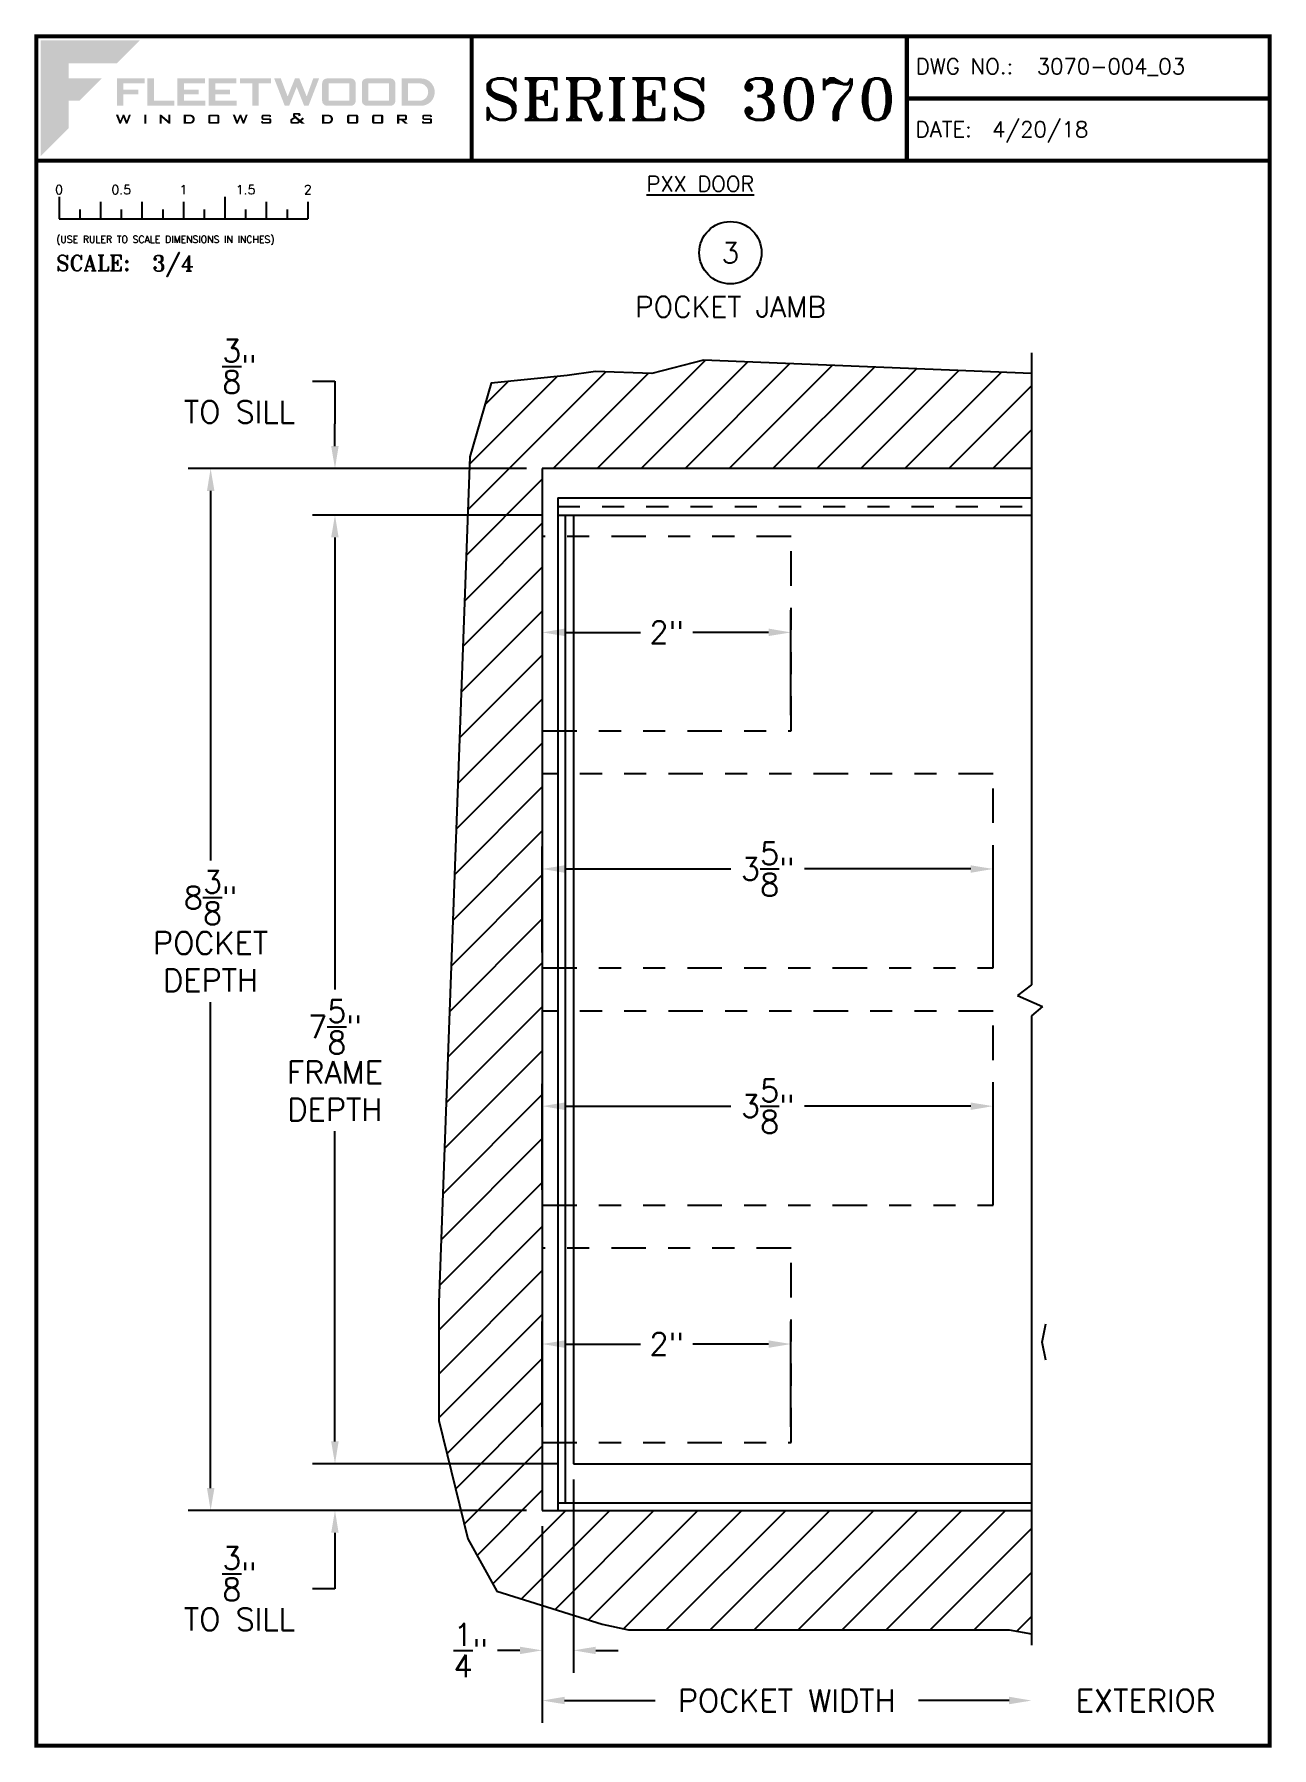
# Paper-space layout 'DETAIL 3' of a CAD drawing. Extents: x 0.3 to 7.8, y 0.1 to 10.4.
# The model-space entities are those that its viewports show. They can reach past a viewport. Long polylines and large blocks are cut down to what shows.
import ezdxf
from ezdxf.enums import TextEntityAlignment as Align

# ---------------------------------------------------------------- set-up
doc = ezdxf.new("R2010")
doc.units = 0
doc.header["$LTSCALE"] = 0.25
doc.header["$MEASUREMENT"] = 0
doc.linetypes.add('HIDDEN', pattern=[0.375, 0.25, -0.125])
doc.linetypes.add('PHANTOM2', pattern=[1.25, 0.625, -0.125, 0.125, -0.125, 0.125, -0.125])
doc.layers.get('0').update_dxf_attribs({"linetype": 'CONTINUOUS'})
doc.layers.get('DEFPOINTS').update_dxf_attribs({"color": 1, "linetype": 'CONTINUOUS'})
for name, color, linetype in [('ALUM-RED', 1, 'CONTINUOUS'), ('DIM', 7, 'CONTINUOUS'), ('MISC', 7, 'CONTINUOUS'), ('POCKET-CLOSER', 1, 'CONTINUOUS'), ('SILL-PAN', 7, 'CONTINUOUS'), ('TEXT', 7, 'CONTINUOUS'), ('TITLE_BLOCK', 7, 'CONTINUOUS')]:
    doc.layers.add(name, color=color, linetype=linetype)
doc.layers.add('VP', color=40, linetype='CONTINUOUS', plot=False)
doc.layers.get('VP').off()
doc.styles.add('ROMANS', font='romans')
doc.styles.add('ROMANT', font='romant')
doc.styles.add('SIMPLEX-094', font='simplex.shx', dxfattribs={"height": 0.094})
doc.styles.get("Standard").update_dxf_attribs({"font": 'simplex.shx'})
doc.dimstyles.new('FULL SCALE', dxfattribs={"dimscale": 0.75, "dimtxt": 0.18, "dimasz": 0.18, "dimexe": 0.18, "dimexo": 0.125, "dimgap": 0.09, "dimtad": 0, "dimtih": 1, "dimtoh": 1, "dimdec": 4, "dimzin": 0, "dimdsep": 46, "dimlunit": 4, "dimtxsty": 'Standard', "dimcen": 0.09, "dimadec": 0, "dimazin": 0, "dimtfac": 1, "dimtdec": 4, "dimtofl": 0, "dimtmove": 0, "dimatfit": 3, "dimfxl": 0, "dimtolj": 1, "dimtzin": 0, "dimarcsym": 0})
doc.dimstyles.new('THREE-QUARTER SCALE', dxfattribs={"dimscale": 0.75, "dimtxt": 0.18, "dimasz": 0.18, "dimexe": 0.18, "dimexo": 0.125, "dimgap": 0.09, "dimtad": 0, "dimtih": 1, "dimtoh": 1, "dimdec": 4, "dimlfac": 1.333, "dimzin": 0, "dimdsep": 46, "dimlunit": 4, "dimtxsty": 'Standard', "dimcen": 0.09, "dimadec": 0, "dimazin": 0, "dimtfac": 1, "dimtdec": 4, "dimtofl": 0, "dimtmove": 0, "dimatfit": 3, "dimfxl": 0, "dimtolj": 1, "dimtzin": 0, "dimarcsym": 0})

# ---------------------------------------------------------------- blocks, each defined once
blk = doc.blocks.new('*D44')
at = {"layer": 'DEFPOINTS', "color": 0}
for p in [(3.364, 7.83), (1.364, 1.544), (3.364, 1.544)]:
    blk.add_point(p, dxfattribs=at)
at = {"layer": 'TEXT', "color": 0, "lineweight": -2}
for p, q in [((3.27, 7.83), (1.229, 7.83)), ((1.364, 7.695), (1.364, 5.466)), ((1.364, 1.679), (1.364, 4.611)), ((3.27, 1.544), (1.229, 1.544))]:
    blk.add_line(p, q, dxfattribs=at)
at = {"layer": 'TEXT', "color": 0}
for points in [[(1.342, 7.695), (1.387, 7.695), (1.364, 7.83)], [(1.342, 1.679), (1.387, 1.679), (1.364, 1.544)]]:
    blk.add_solid(points, dxfattribs=at)
at = {"layer": 'TEXT', "color": 0, "insert": (1.364, 5.039), "char_height": 0.135, "attachment_point": 5}
blk.add_mtext('\\A1;8{\\H1.000000x;\\S3/8;}"\\PPOCKET\\PDEPTH', dxfattribs=at)
blk = doc.blocks.new('*D45')
at = {"layer": 'DEFPOINTS', "color": 0}
for p in [(2.114, 7.83), (3.364, 7.83), (3.458, 7.549)]:
    blk.add_point(p, dxfattribs=at)
at = {"layer": 'TEXT', "color": 0, "lineweight": -2}
for p, q in [((1.979, 8.356), (2.114, 8.356)), ((2.114, 8.356), (2.114, 8.1)), ((2.114, 7.965), (2.114, 8.1)), ((3.27, 7.83), (1.979, 7.83)), ((3.364, 7.549), (1.979, 7.549)), ((2.114, 7.414), (2.114, 7.279))]:
    blk.add_line(p, q, dxfattribs=at)
at = {"layer": 'TEXT', "color": 0}
for points in [[(2.091, 7.965), (2.136, 7.965), (2.114, 7.83)], [(2.091, 7.414), (2.136, 7.414), (2.114, 7.549)]]:
    blk.add_solid(points, dxfattribs=at)
at = {"layer": 'TEXT', "color": 0, "insert": (1.538, 8.356), "char_height": 0.135, "attachment_point": 5}
blk.add_mtext('\\A1;{\\H1.000000x;\\S3/8;}"\\PTO SILL', dxfattribs=at)
blk = doc.blocks.new('*D46')
at = {"layer": 'DEFPOINTS', "color": 0}
for p in [(2.114, 1.825), (3.551, 1.825), (3.364, 1.544)]:
    blk.add_point(p, dxfattribs=at)
at = {"layer": 'TEXT', "color": 0, "lineweight": -2}
for p, q in [((2.114, 1.96), (2.114, 2.095)), ((3.458, 1.825), (1.979, 1.825)), ((3.27, 1.544), (1.979, 1.544)), ((2.114, 1.409), (2.114, 1.072)), ((2.114, 1.072), (1.979, 1.072))]:
    blk.add_line(p, q, dxfattribs=at)
at = {"layer": 'TEXT', "color": 0}
for points in [[(2.091, 1.96), (2.136, 1.96), (2.114, 1.825)], [(2.091, 1.409), (2.136, 1.409), (2.114, 1.544)]]:
    blk.add_solid(points, dxfattribs=at)
at = {"layer": 'TEXT', "color": 0, "insert": (1.538, 1.072), "char_height": 0.135, "attachment_point": 5}
blk.add_mtext('\\A1;{\\H1.000000x;\\S3/8;}"\\PTO SILL', dxfattribs=at)
blk = doc.blocks.new('*D47')
at = {"layer": 'DEFPOINTS', "color": 0}
for p in [(3.364, 3.983), (3.364, 3.385), (6.083, 3.385)]:
    blk.add_point(p, dxfattribs=at)
at = {"layer": 'TEXT', "color": 0, "lineweight": -2}
for p, q in [((3.364, 3.479), (3.364, 4.118)), ((6.083, 3.479), (6.083, 4.118)), ((3.499, 3.983), (4.502, 3.983)), ((5.948, 3.983), (4.945, 3.983))]:
    blk.add_line(p, q, dxfattribs=at)
at = {"layer": 'TEXT', "color": 0}
for points in [[(3.499, 4.005), (3.499, 3.96), (3.364, 3.983)], [(5.948, 4.005), (5.948, 3.96), (6.083, 3.983)]]:
    blk.add_solid(points, dxfattribs=at)
at = {"layer": 'TEXT', "color": 0, "insert": (4.724, 3.983), "char_height": 0.135, "attachment_point": 5}
blk.add_mtext('\\A1;3{\\H1.000000x;\\S5/8;}"', dxfattribs=at)
blk = doc.blocks.new('*D48')
at = {"layer": 'DEFPOINTS', "color": 0}
for p in [(3.364, 7.83), (3.364, 6.841), (4.864, 6.247)]:
    blk.add_point(p, dxfattribs=at)
at = {"layer": 'TEXT', "color": 0, "lineweight": -2}
for p, q in [((3.364, 7.736), (3.364, 6.706)), ((4.864, 6.341), (4.864, 6.976)), ((3.499, 6.841), (3.957, 6.841)), ((4.729, 6.841), (4.272, 6.841))]:
    blk.add_line(p, q, dxfattribs=at)
at = {"layer": 'TEXT', "color": 0}
for points in [[(3.499, 6.864), (3.499, 6.819), (3.364, 6.841)], [(4.729, 6.864), (4.729, 6.819), (4.864, 6.841)]]:
    blk.add_solid(points, dxfattribs=at)
at = {"layer": 'TEXT', "color": 0, "insert": (4.114, 6.841), "char_height": 0.135, "attachment_point": 5}
blk.add_mtext('\\A1;2"', dxfattribs=at)
blk = doc.blocks.new('Fleetwood_Logo_6-10-15')
h = blk.add_hatch(color=154)
h.dxf.hatch_style = 1
h.paths.add_polyline_path([(0.2526, -0.0017), (0.0019, -0.0017), (0.0019, -0.2942), (0.0725, -0.2236), (0.0725, -0.1535), (0.1007, -0.1535), (0.1567, -0.0976), (0.0725, -0.0976), (0.0725, -0.0596), (0.1946, -0.0596)])
h = blk.add_hatch(color=251)
h.dxf.hatch_style = 1
h.paths.add_polyline_path([(0.2487, -0.1256), (0.2112, -0.1256), (0.2112, -0.1102), (0.2647, -0.1102), (0.2647, -0.0976), (0.1946, -0.0976), (0.1946, -0.1667), (0.2112, -0.1667), (0.2112, -0.1377), (0.2487, -0.1377)])
h = blk.add_hatch(color=251)
h.dxf.hatch_style = 1
h.paths.add_polyline_path([(0.2886, -0.0976), (0.272, -0.0976), (0.272, -0.1667), (0.3401, -0.1667), (0.3401, -0.1535), (0.2886, -0.1535)])
h = blk.add_hatch(color=251)
h.dxf.hatch_style = 1
h.paths.add_polyline_path([(0.4175, -0.0976), (0.3474, -0.0976), (0.3474, -0.1667), (0.4185, -0.1667), (0.4185, -0.1534), (0.364, -0.1534), (0.364, -0.1377), (0.4015, -0.1377), (0.4015, -0.1256), (0.364, -0.1256), (0.364, -0.1102), (0.4175, -0.1102)])
h = blk.add_hatch(color=251)
h.dxf.hatch_style = 1
h.paths.add_polyline_path([(0.4965, -0.0976), (0.4264, -0.0976), (0.4264, -0.1667), (0.4975, -0.1667), (0.4975, -0.1534), (0.443, -0.1534), (0.443, -0.1377), (0.4804, -0.1377), (0.4804, -0.1256), (0.443, -0.1256), (0.443, -0.1102), (0.4965, -0.1102)])
h = blk.add_hatch(color=251)
h.dxf.hatch_style = 1
h.paths.add_polyline_path([(0.5842, -0.0976), (0.5054, -0.0976), (0.5054, -0.1102), (0.5365, -0.1102), (0.5365, -0.1667), (0.5531, -0.1667), (0.5531, -0.1102), (0.5842, -0.1102)])
h = blk.add_hatch(color=251)
h.dxf.hatch_style = 1
h.paths.add_polyline_path([(0.6089, -0.0976), (0.5921, -0.0976), (0.6188, -0.1667), (0.63, -0.1667), (0.6489, -0.1192), (0.6679, -0.1667), (0.6789, -0.1667), (0.7056, -0.0976), (0.6908, -0.0976), (0.6742, -0.1433), (0.6558, -0.0976), (0.6446, -0.0976), (0.6261, -0.1433)])
h = blk.add_hatch(color=251)
h.dxf.hatch_style = 1
h.paths.add_polyline_path([(0.7853, -0.0976), (0.726, -0.0976, 0.414214), (0.7133, -0.1102), (0.7133, -0.154, 0.414214), (0.726, -0.1667), (0.7853, -0.1667, 0.414214), (0.798, -0.154), (0.798, -0.1102, 0.414214)])
h.paths.add_polyline_path([(0.7819, -0.1102), (0.7819, -0.154), (0.7294, -0.154), (0.7294, -0.1102)], flags=16)
h = blk.add_hatch(color=251)
h.dxf.hatch_style = 1
h.paths.add_polyline_path([(0.8856, -0.0976), (0.8262, -0.0976, 0.414214), (0.8136, -0.1102), (0.8136, -0.154, 0.414214), (0.8262, -0.1667), (0.8856, -0.1667, 0.414214), (0.8982, -0.154), (0.8982, -0.1102, 0.414214)])
h.paths.add_polyline_path([(0.8822, -0.1102), (0.8822, -0.154), (0.8296, -0.154), (0.8296, -0.1102)], flags=16)
h = blk.add_hatch(color=251)
h.dxf.hatch_style = 1
h.paths.add_polyline_path([(0.9632, -0.0976), (0.914, -0.0976), (0.914, -0.1667), (0.9632, -0.1667, 1)])
h.paths.add_polyline_path([(0.9301, -0.1102), (0.9593, -0.1102, -1), (0.9593, -0.154), (0.9301, -0.154)], flags=16)
h = blk.add_hatch(color=7)
h.dxf.hatch_style = 1
h.paths.add_polyline_path([(0.2301, -0.1891), (0.2251, -0.1891), (0.2196, -0.2043), (0.2134, -0.1891), (0.2097, -0.1891), (0.2035, -0.2043), (0.1978, -0.1891), (0.1922, -0.1891), (0.2011, -0.2121), (0.2048, -0.2121), (0.2112, -0.1963), (0.2175, -0.2121), (0.2212, -0.2121)])
h = blk.add_hatch(color=7)
h.dxf.hatch_style = 1
h.paths.add_polyline_path([(0.2691, -0.1891), (0.2637, -0.1891), (0.2637, -0.2118), (0.2637, -0.2121), (0.2691, -0.2121)])
h = blk.add_hatch(color=7)
h.dxf.hatch_style = 1
h.paths.add_polyline_path([(0.3077, -0.1964), (0.3259, -0.2121), (0.3298, -0.2121), (0.3298, -0.1891), (0.325, -0.1891), (0.325, -0.2047), (0.3067, -0.1891), (0.3029, -0.1891), (0.3029, -0.2121), (0.3077, -0.2121)])
h = blk.add_hatch(color=7)
h.dxf.hatch_style = 1
h.paths.add_polyline_path([(0.3801, -0.1891), (0.3637, -0.1891), (0.3637, -0.2121), (0.3801, -0.2121, 1)])
h.paths.add_polyline_path([(0.3691, -0.2079), (0.3691, -0.1933), (0.3788, -0.1933, -1), (0.3788, -0.2079)], flags=16)
h = blk.add_hatch(color=7)
h.dxf.hatch_style = 1
h.paths.add_polyline_path([(0.4537, -0.2079), (0.4537, -0.1933, 0.414214), (0.4495, -0.1891), (0.4297, -0.1891, 0.414214), (0.4255, -0.1933), (0.4255, -0.2079, 0.414214), (0.4297, -0.2121), (0.4495, -0.2121, 0.414214)])
h.paths.add_polyline_path([(0.4308, -0.2079), (0.4308, -0.1933), (0.4484, -0.1933), (0.4484, -0.2079)], flags=16)
h = blk.add_hatch(color=7)
h.dxf.hatch_style = 1
h.paths.add_polyline_path([(0.5253, -0.1891), (0.5203, -0.1891), (0.5148, -0.2043), (0.5087, -0.1891), (0.5049, -0.1891), (0.4988, -0.2043), (0.493, -0.1891), (0.4874, -0.1891), (0.4963, -0.2121), (0.5001, -0.2121), (0.5064, -0.1963), (0.5127, -0.2121), (0.5164, -0.2121)])
h = blk.add_hatch(color=7)
h.dxf.hatch_style = 1
h.paths.add_polyline_path([(0.5801, -0.1891), (0.5643, -0.1891, 0.414214), (0.56, -0.1933), (0.56, -0.1981, 0.414214), (0.5643, -0.2024), (0.58, -0.2024), (0.58, -0.2078), (0.5637, -0.2078), (0.5637, -0.2052), (0.5591, -0.2062), (0.5591, -0.2078, 0.414214), (0.5634, -0.2121), (0.5805, -0.2121, 0.414214), (0.5848, -0.2078), (0.5848, -0.2024, 0.414214), (0.5805, -0.1982), (0.5648, -0.1982), (0.5648, -0.193), (0.5798, -0.193), (0.5798, -0.1958), (0.5843, -0.1948), (0.5843, -0.1933, 0.414214)])
h = blk.add_hatch(color=7)
h.dxf.hatch_style = 1
h.paths.add_polyline_path([(0.645, -0.1913, -0.222262), (0.6447, -0.1906), (0.6447, -0.1892), (0.6535, -0.1892), (0.6535, -0.193), (0.6587, -0.1918), (0.6587, -0.189, 0.414214), (0.6544, -0.1847), (0.6437, -0.1847, 0.414214), (0.6394, -0.189), (0.6394, -0.1922, 0.222262), (0.6407, -0.1948), (0.6415, -0.1955), (0.6345, -0.1998, 0.260684), (0.6329, -0.2027), (0.6329, -0.2078, 0.414214), (0.6372, -0.2121), (0.6514, -0.2121, 0.17577), (0.6536, -0.2113), (0.657, -0.2085), (0.6614, -0.2121), (0.6699, -0.2121), (0.6613, -0.2049), (0.6676, -0.1997), (0.6637, -0.1964), (0.6574, -0.2017)])
h.paths.add_polyline_path([(0.6532, -0.2052), (0.6509, -0.2072, -0.17577), (0.6502, -0.2074), (0.6382, -0.2074), (0.6382, -0.2033, -0.260684), (0.6387, -0.2025), (0.6451, -0.1985)], flags=16)
h = blk.add_hatch(color=7)
h.dxf.hatch_style = 1
h.paths.add_polyline_path([(0.7294, -0.1891), (0.713, -0.1891), (0.713, -0.2121), (0.7294, -0.2121, 1)])
h.paths.add_polyline_path([(0.7184, -0.2079), (0.7184, -0.1933), (0.7281, -0.1933, -1), (0.7281, -0.2079)], flags=16)
h = blk.add_hatch(color=7)
h.dxf.hatch_style = 1
h.paths.add_polyline_path([(0.8045, -0.2079), (0.8045, -0.1933, 0.414214), (0.8003, -0.1891), (0.7805, -0.1891, 0.414214), (0.7763, -0.1933), (0.7763, -0.2079, 0.414214), (0.7805, -0.2121), (0.8003, -0.2121, 0.414214)])
h.paths.add_polyline_path([(0.7816, -0.2079), (0.7816, -0.1933), (0.7992, -0.1933), (0.7992, -0.2079)], flags=16)
h = blk.add_hatch(color=7)
h.dxf.hatch_style = 1
h.paths.add_polyline_path([(0.8678, -0.2079), (0.8678, -0.1933, 0.414214), (0.8636, -0.1891), (0.8438, -0.1891, 0.414214), (0.8396, -0.1933), (0.8396, -0.2079, 0.414214), (0.8438, -0.2121), (0.8636, -0.2121, 0.414214)])
h.paths.add_polyline_path([(0.8449, -0.2079), (0.8449, -0.1933), (0.8624, -0.1933), (0.8624, -0.2079)], flags=16)
h = blk.add_hatch(color=7)
h.dxf.hatch_style = 1
h.paths.add_polyline_path([(0.9277, -0.1993), (0.9277, -0.1933, 0.414214), (0.9235, -0.1891), (0.9028, -0.1891), (0.9028, -0.2121), (0.9082, -0.2121), (0.9082, -0.2035), (0.9131, -0.2035), (0.9224, -0.2121), (0.9303, -0.2121), (0.9197, -0.2035), (0.9235, -0.2035, 0.414214)])
h.paths.add_polyline_path([(0.9082, -0.1993), (0.9082, -0.1933), (0.9214, -0.1933, -0.414214), (0.9224, -0.1943), (0.9224, -0.1983, -0.414214), (0.9214, -0.1993)], flags=16)
h = blk.add_hatch(color=7)
h.dxf.hatch_style = 1
h.paths.add_polyline_path([(0.9867, -0.1982), (0.971, -0.1982), (0.971, -0.193), (0.9859, -0.193), (0.9859, -0.1958), (0.9905, -0.1948), (0.9905, -0.1933, 0.414214), (0.9863, -0.1891), (0.9705, -0.1891, 0.414214), (0.9662, -0.1933), (0.9662, -0.1981, 0.414214), (0.9705, -0.2024), (0.9862, -0.2024), (0.9862, -0.2078), (0.9699, -0.2078), (0.9699, -0.2052), (0.9653, -0.2062), (0.9653, -0.2078, 0.414214), (0.9696, -0.2121), (0.9867, -0.2121, 0.414214), (0.991, -0.2078), (0.991, -0.2024, 0.414214)])
blk = doc.blocks.new('A-SIZE_P')
at = {"const_width": 0.025}
blk.add_lwpolyline([(0.313, 0.125), (7.751, 0.125), (7.751, 10.437), (0.313, 10.437)], close=True, dxfattribs=at)
for points in [[(2.938, 10.437), (2.938, 9.687)], [(5.563, 10.437), (5.563, 9.687)], [(5.563, 10.062), (7.751, 10.062)], [(0.313, 9.687), (7.751, 9.687)]]:
    blk.add_lwpolyline(points, dxfattribs=at)
at = {"xscale": 2.387023416083395, "yscale": 2.387023416083395, "zscale": 2.387023416083395}
blk.add_blockref('Fleetwood_Logo_6-10-15', (0.334, 10.416), dxfattribs=at)
for s, style, p in [('DWG NO.:', 'SIMPLEX-094', (5.617, 10.209)), ('DATE:', 'SIMPLEX-094', (5.616, 9.829)), ('SCALE:', 'ROMANT', (0.433, 9.022))]:
    blk.add_text(s, height=0.094, dxfattribs=dict(style=style)).set_placement(p)
for tag, p, style in [('DWG_NO', (6.346, 10.209), 'SIMPLEX-094'), ('DATE', (6.077, 9.829), 'SIMPLEX-094'), ('SCALE', (1.011, 9.02), 'ROMANT')]:
    blk.add_attdef(tag, p, '', height=0.094, dxfattribs=dict(style=style))
for tag, height, style, width, p, p2 in [('DWG_NO_F', 0.094, 'SIMPLEX-094', 1.745692, (6.347, 10.209), (7.683, 10.209)), ('PRODUCT', 0.25, 'ROMANT', 1.390728, (3.001, 9.934), (5.5, 9.934))]:
    blk.add_attdef(tag, text='', height=height, dxfattribs=dict(style=style, width=width)).set_placement(p, p2, align=Align.FIT)
blk = doc.blocks.new('Three Quarter')
for p, q in [((0.137, -0.219), (0.137, -0.35)), ((0.262, -0.294), (0.262, -0.35)), ((0.387, -0.249), (0.387, -0.35)), ((0.512, -0.294), (0.512, -0.35)), ((0.637, -0.249), (0.637, -0.35)), ((0.762, -0.294), (0.762, -0.35)), ((0.887, -0.249), (0.887, -0.35)), ((1.012, -0.294), (1.012, -0.35)), ((1.137, -0.219), (1.137, -0.35)), ((1.262, -0.294), (1.262, -0.35)), ((1.387, -0.249), (1.387, -0.35)), ((1.512, -0.294), (1.512, -0.35)), ((1.637, -0.249), (1.637, -0.35)), ((0.137, -0.35), (1.637, -0.35))]:
    blk.add_line(p, q)
for s, p in [('0', (0.137, -0.219)), ('0.5', (0.512, -0.219)), ('1', (0.887, -0.219)), ('1.5', (1.262, -0.219)), ('2', (1.637, -0.219))]:
    blk.add_text(s, height=0.055).set_placement(p, align=Align.BOTTOM_CENTER)
at = {"style": 'ROMANS'}
blk.add_text('(USE RULER TO SCALE DIMENSIONS IN INCHES)', height=0.04115, dxfattribs=at).set_placement((0.12, -0.495))
blk = doc.blocks.new('*D79')
at = {"layer": 'DEFPOINTS', "color": 0}
for p in [(3.364, 5.414), (3.364, 4.816), (6.083, 4.816)]:
    blk.add_point(p, dxfattribs=at)
at = {"layer": 'TEXT', "color": 0, "lineweight": -2}
for p, q in [((3.364, 4.91), (3.364, 5.549)), ((6.083, 4.91), (6.083, 5.549)), ((3.499, 5.414), (4.502, 5.414)), ((5.948, 5.414), (4.945, 5.414))]:
    blk.add_line(p, q, dxfattribs=at)
at = {"layer": 'TEXT', "color": 0}
for points in [[(3.499, 5.436), (3.499, 5.391), (3.364, 5.414)], [(5.948, 5.436), (5.948, 5.391), (6.083, 5.414)]]:
    blk.add_solid(points, dxfattribs=at)
at = {"layer": 'TEXT', "color": 0, "insert": (4.724, 5.414), "char_height": 0.135, "attachment_point": 5}
blk.add_mtext('\\A1;3{\\H1x;\\S5/8;}"', dxfattribs=at)
blk = doc.blocks.new('*D80')
at = {"layer": 'DEFPOINTS', "color": 0}
for p in [(3.364, 2.548), (3.364, 1.954), (4.864, 1.954)]:
    blk.add_point(p, dxfattribs=at)
at = {"layer": 'TEXT', "color": 0, "lineweight": -2}
for p, q in [((3.364, 2.048), (3.364, 2.683)), ((4.864, 2.048), (4.864, 2.683)), ((3.499, 2.548), (3.957, 2.548)), ((4.729, 2.548), (4.272, 2.548))]:
    blk.add_line(p, q, dxfattribs=at)
at = {"layer": 'TEXT', "color": 0}
for points in [[(3.499, 2.57), (3.499, 2.525), (3.364, 2.548)], [(4.729, 2.57), (4.729, 2.525), (4.864, 2.548)]]:
    blk.add_solid(points, dxfattribs=at)
at = {"layer": 'TEXT', "color": 0, "insert": (4.114, 2.548), "char_height": 0.135, "attachment_point": 5}
blk.add_mtext('\\A1;2"', dxfattribs=at)
blk = doc.blocks.new('*D81')
at = {"layer": 'DEFPOINTS', "color": 0}
for p in [(3.458, 7.549), (2.114, 1.825), (3.552, 1.825)]:
    blk.add_point(p, dxfattribs=at)
at = {"layer": 'TEXT', "color": 0, "lineweight": -2}
for p, q in [((3.364, 7.549), (1.979, 7.549)), ((2.114, 7.414), (2.114, 4.687)), ((2.114, 1.96), (2.114, 3.832)), ((3.458, 1.825), (1.979, 1.825))]:
    blk.add_line(p, q, dxfattribs=at)
at = {"layer": 'TEXT', "color": 0}
for points in [[(2.091, 7.414), (2.136, 7.414), (2.114, 7.549)], [(2.091, 1.96), (2.136, 1.96), (2.114, 1.825)]]:
    blk.add_solid(points, dxfattribs=at)
at = {"layer": 'TEXT', "color": 0, "insert": (2.114, 4.259), "char_height": 0.135, "attachment_point": 5}
blk.add_mtext('\\A1;7{\\H1.000000x;\\S5/8;}"\\PFRAME\\PDEPTH', dxfattribs=at)
blk = doc.blocks.new('sectball')
blk.add_circle((0, 0), 0.125)
blk.add_attdef('NO', text='', height=0.062).set_placement((0, 0), align=Align.MIDDLE_CENTER)
for tag, p in [('LINE1', (0, -0.2588)), ('LINE2', (0, -0.3864)), ('LINE3', (0, -0.5214))]:
    blk.add_attdef(tag, text='', height=0.078).set_placement(p, align=Align.CENTER)
blk = doc.blocks.new('*D86')
at = {"layer": 'DEFPOINTS', "color": 0}
for p in [(3.552, 1.825), (3.364, 1.544), (3.364, 0.7)]:
    blk.add_point(p, dxfattribs=at)
at = {"layer": 'TEXT', "color": 0, "lineweight": -2}
for p, q in [((3.552, 1.731), (3.552, 0.565)), ((3.364, 1.45), (3.364, 0.565)), ((3.229, 0.7), (3.094, 0.7)), ((3.687, 0.7), (3.822, 0.7))]:
    blk.add_line(p, q, dxfattribs=at)
at = {"layer": 'TEXT', "color": 0}
for points in [[(3.229, 0.722), (3.229, 0.677), (3.364, 0.7)], [(3.687, 0.722), (3.687, 0.677), (3.552, 0.7)]]:
    blk.add_solid(points, dxfattribs=at)
at = {"layer": 'TEXT', "color": 0, "insert": (2.933, 0.7), "char_height": 0.135, "attachment_point": 5}
blk.add_mtext('\\A1;{\\H1.000000x;\\S1/4;}"', dxfattribs=at)
blk = doc.blocks.new('*D92')
at = {"layer": 'DEFPOINTS', "color": 0}
for p in [(3.364, 1.544), (6.315, 0.732), (6.315, 0.397)]:
    blk.add_point(p, dxfattribs=at)
at = {"layer": 'TITLE_BLOCK', "color": 0, "lineweight": -2}
for p, q in [((3.364, 1.45), (3.364, 0.262)), ((3.499, 0.397), (4.046, 0.397)), ((6.18, 0.397), (5.633, 0.397))]:
    blk.add_line(p, q, dxfattribs=at)
at = {"layer": 'TITLE_BLOCK', "color": 0}
for points in [[(3.499, 0.42), (3.499, 0.375), (3.364, 0.397)], [(6.18, 0.42), (6.18, 0.375), (6.315, 0.397)]]:
    blk.add_solid(points, dxfattribs=at)
at = {"layer": 'TITLE_BLOCK', "color": 0, "insert": (4.839, 0.397), "char_height": 0.135, "attachment_point": 5}
blk.add_mtext('\\A1;POCKET WIDTH', dxfattribs=at)

msp = doc.modelspace()

# ---------------------------------------------------------------- hatches: boundary and pattern name
at = {"layer": 'MISC'}
h = msp.add_hatch(dxfattribs=at)
h.set_pattern_fill('ANSI31', color=256, scale=2, style=0)
h.paths.add_polyline_path([(-9.991, 3.5), (-10.241, -3.302), (-10.241, -4.252), (-10.007, -5.203), (-9.773, -5.624), (-8.926, -5.889), (-8.714, -5.936), (-5.653, -5.936), (-5.474, -5.967), (-5.474, -4.975), (-9.408, -4.975), (-9.408, 3.407), (-5.474, 3.407), (-5.474, 4.17), (-8.113, 4.279), (-8.527, 4.17), (-8.979, 4.186), (-9.207, 4.155), (-9.82, 4.092)])

# ---------------------------------------------------------------- linework, layer by layer
at = {"layer": 'ALUM-RED'}
msp.add_lwpolyline([(-4.753, -4.255, -1), (-4.753, -2.985)], format="xyb", close=True, dxfattribs=at)
at = {"layer": 'MISC'}
for p, q in [((-5.474, 4.337), (-5.474, -0.746)), ((-5.474, 3.407), (-9.408, 3.407)), ((-9.408, 3.407), (-9.408, -4.975)), ((-9.158, 3.032), (-9.158, -4.6)), ((-5.474, -0.746), (-5.588, -0.831)), ((-5.237, -0.746), (-5.351, -0.831)), ((-5.588, -0.831), (-5.385, -0.922)), ((-5.385, -0.922), (-5.474, -0.996)), ((-5.351, -0.831), (-5.148, -0.922)), ((-5.474, -0.996), (-5.474, -6.058)), ((-9.158, -4.6), (-5.474, -4.6)), ((-9.408, -4.975), (-5.474, -4.975))]:
    msp.add_line(p, q, dxfattribs=at)
msp.add_lwpolyline([(-5.474, 4.17), (-8.113, 4.279), (-8.527, 4.17), (-8.979, 4.186), (-9.207, 4.155), (-9.82, 4.092), (-9.991, 3.5), (-10.241, -3.302), (-10.241, -4.252), (-10.007, -5.203), (-9.773, -5.624), (-8.926, -5.889), (-8.714, -5.936), (-5.653, -5.936), (-5.474, -5.967)], dxfattribs=at)
at = {"layer": 'POCKET-CLOSER', "linetype": 'PHANTOM2'}
for points in [[(-9.408, 1.297), (-7.408, 1.297), (-7.408, 2.859), (-9.408, 2.859)], [(-9.408, -0.611), (-5.783, -0.611), (-5.783, 0.951), (-9.408, 0.951)], [(-9.408, -2.519), (-5.783, -2.519), (-5.783, -0.957), (-9.408, -0.957)], [(-9.408, -4.427), (-7.408, -4.427), (-7.408, -2.865), (-9.408, -2.865)]]:
    msp.add_lwpolyline(points, close=True, dxfattribs=at)
at = {"layer": 'SILL-PAN'}
for p, q in [((-9.283, 3.171), (-5.474, 3.171)), ((-9.283, 3.171), (-9.283, -4.975)), ((-9.283, 3.032), (-5.474, 3.032)), ((-9.221, -4.913), (-9.221, 3.032)), ((-9.283, -4.913), (-5.474, -4.913))]:
    msp.add_line(p, q, dxfattribs=at)
at = {"layer": 'SILL-PAN', "linetype": 'HIDDEN'}
msp.add_line((-9.283, 3.101), (-5.474, 3.101), dxfattribs=at)

psp = doc.layouts.new('DETAIL 3')

# ---------------------------------------------------------------- block references
at = {"layer": 'DIM'}
ref = psp.add_blockref('A-SIZE_P', (0, 0), dxfattribs=at)
ref.add_attrib('DATE', '4/20/18', (6.077412, 9.828844), dxfattribs={"layer": '0', "height": 0.094, "style": 'SIMPLEX-094'})
ref.add_attrib('SCALE', '3/4', (1.011009, 9.020349), dxfattribs={"layer": '0', "height": 0.094, "style": 'ROMANT'})
ref.add_attrib('PRODUCT', 'SERIES 3070', dxfattribs={"layer": '0', "height": 0.25, "style": 'ROMANT', "width": 0.981308}).set_placement((3.0005, 9.933516), (5.5005, 9.933516), align=Align.FIT)
ref.add_attrib('DWG_NO', '3070-004_03', (6.346342, 10.208791), dxfattribs={"layer": '0', "height": 0.094, "style": 'SIMPLEX-094'})
at = {"layer": 'TEXT'}
ref = psp.add_blockref('sectball', (4.49884, 9.131718), dxfattribs=dict(at, xscale=1.504000000000005, yscale=1.504000000000005, zscale=1.504000000000005))
ref.add_attrib('NO', '3', dxfattribs={"layer": '0', "height": 0.125}).set_placement((4.49884, 9.131718), align=Align.MIDDLE_CENTER)
ref.add_attrib('LINE1', 'POCKET JAMB', dxfattribs={"layer": '0', "height": 0.125}).set_placement((4.49884, 8.74244), align=Align.CENTER)
at = {"layer": 'TITLE_BLOCK'}
psp.add_blockref('Three Quarter', (0.313, 9.687), dxfattribs=at)

# ---------------------------------------------------------------- texts
at = {"layer": 'TEXT', "insert": (4.318042, 9.546684), "char_height": 0.093, "width": 0.91455, "attachment_point": 5}
psp.add_mtext('{\\LPXX DOOR}', dxfattribs=at)
at = {"layer": 'TITLE_BLOCK', "insert": (7.003935, 0.397219), "char_height": 0.135, "attachment_point": 5}
psp.add_mtext('\\A1;EXTERIOR', dxfattribs=at)

# ---------------------------------------------------------------- dimensions: what is measured, and where the dimension line sits
at = {"layer": 'TEXT'}
dim = psp.add_linear_dim(base=(2.113727, 7.830044), p1=(3.457595, 7.548794), p2=(3.364145, 7.830044), angle=270, text='<>\\PTO SILL', dimstyle='THREE-QUARTER SCALE', override={"dimtmove": 1}, dxfattribs=at)
dim.commit()
dim.dimension.update_dxf_attribs({"geometry": '*D45', "text_midpoint": (1.722414, 8.355658), "dimtype": 160})
for base, p1, p2, angle, text, picture, middle in [((1.364292, 1.543535), (3.364145, 7.830044), (3.364145, 1.543535), 270, '<>\\PPOCKET\\PDEPTH', '*D44', (1.364292, 5.038671)), ((2.113727, 1.824785), (3.457595, 7.548794), (3.551645, 1.824785), 90, '<>\\PFRAME\\PDEPTH', '*D81', (2.113727, 4.25929)), ((2.113727, 1.824785), (3.364145, 1.543535), (3.551345, 1.824785), 270, '<>\\PTO SILL', '*D46', (1.53837, 1.072264))]:
    dim = psp.add_linear_dim(base=base, p1=p1, p2=p2, angle=angle, text=text, dimstyle='THREE-QUARTER SCALE', dxfattribs=at)
    dim.commit()
    dim.dimension.update_dxf_attribs({"geometry": picture, "text_midpoint": middle, "dimtype": 160})
for base, p1, p2, picture, middle in [((3.364145, 6.841002), (4.864145, 6.24735), (3.364145, 7.830044), '*D48', (4.114145, 6.841002)), ((3.364145, 5.41352), (6.082895, 4.816349), (3.364145, 4.816349), '*D79', (4.72352, 5.41352)), ((3.364145, 3.982519), (6.082895, 3.385348), (3.364145, 3.385348), '*D47', (4.72352, 3.982519)), ((3.364145, 2.547999), (4.864145, 1.954346), (3.364145, 1.954346), '*D80', (4.114145, 2.547999)), ((3.364145, 0.699819), (3.551645, 1.824785), (3.364145, 1.543535), '*D86', (2.933431, 0.699819))]:
    dim = psp.add_linear_dim(base=base, p1=p1, p2=p2, dimstyle='THREE-QUARTER SCALE', dxfattribs=at)
    dim.commit()
    dim.dimension.update_dxf_attribs({"geometry": picture, "text_midpoint": middle})
at = {"layer": 'TITLE_BLOCK'}
dim = psp.add_linear_dim(base=(6.314742, 0.397219), p1=(3.364145, 1.543535), p2=(6.314742, 0.731683), text='POCKET WIDTH', dimstyle='FULL SCALE', override={"dimse2": 1}, dxfattribs=at)
dim.commit()
dim.dimension.update_dxf_attribs({"geometry": '*D92', "text_midpoint": (4.839443, 0.397219), "dimtype": 160})

# ---------------------------------------------------------------- viewports
at = {"layer": 'VP'}
psp.add_viewport(center=(4.421896, 4.624109), size=(3.959457, 7.9900869), view_center_point=(-7.997994, -0.8676), view_height=10.6534492, dxfattribs=at)

doc.saveas('drawing.dxf')
